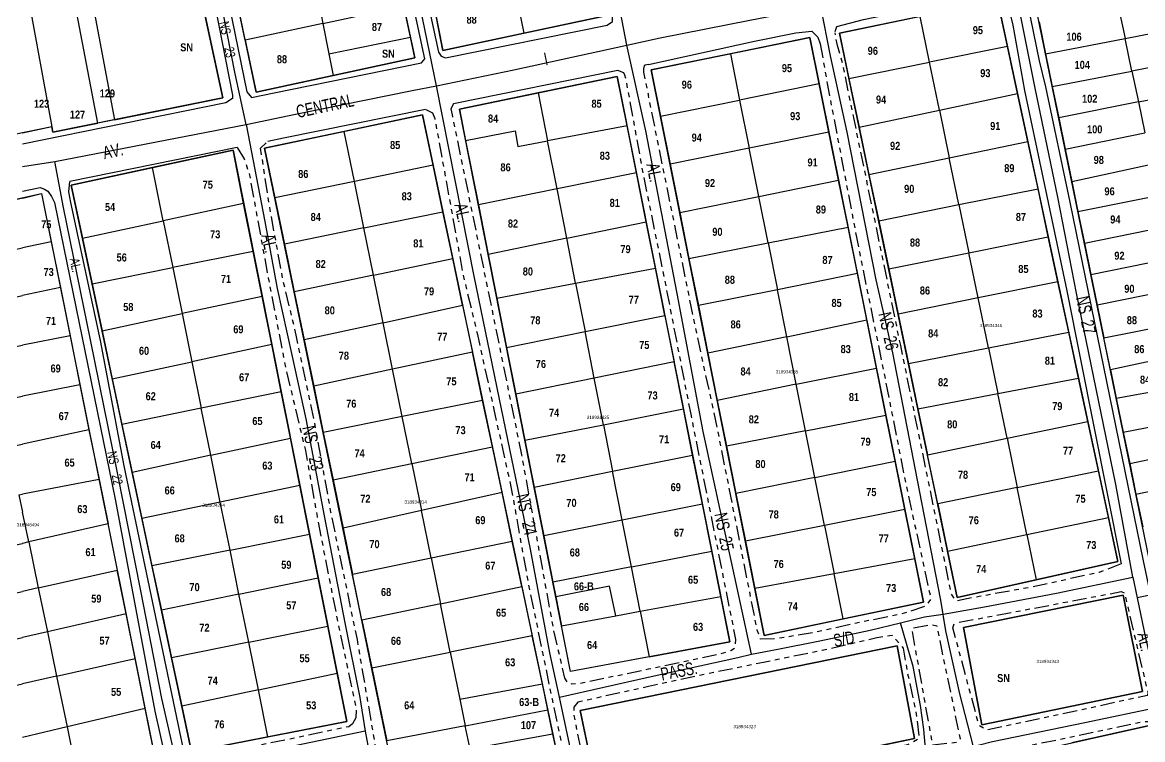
# Model space of a CAD drawing. Extents: x 205316 to 208372, y 4848714 to 4853250.
# Drawn here: x 206955.6 to 207305.5, y 4852743.4 to 4852967.4 of the extents above; entities that cross this region are included whole.
import ezdxf
from ezdxf.enums import TextEntityAlignment as Align

# ---------------------------------------------------------------- set-up
doc = ezdxf.new("R2010")
doc.units = 0
doc.header["$LTSCALE"] = 1.5
doc.header["$MEASUREMENT"] = 0
doc.linetypes.add('TRACO_25', pattern=[8, 3, -1, 1, -1, 1, -1])
for name, color, linetype in [('CD-MALHA-LOTES', 40, 'CONTINUOUS'), ('CD_TXT_QUADRA', 7, 'CONTINUOUS'), ('RU-QUADRAS', 6, 'CONTINUOUS'), ('SV-EIXO-RUA-N-PAV', 6, 'CONTINUOUS'), ('SV-EIXO-RUA-PAV', 20, 'CONTINUOUS'), ('SV-RUA-NAO-PAV-S-GUIA-C-GUIA', 7, 'CONTINUOUS'), ('SV-RUA-PAVIM-S-GUIA-C-GUIA', 7, 'CONTINUOUS'), ('SV-TXT-RUA-N-PAV-S-GUIA-C-GUIA', 7, 'CONTINUOUS'), ('SV-TXT-RUA-PAV-S-GUIA-C-GUIA', 7, 'CONTINUOUS'), ('Th_NmrPort', 7, 'CONTINUOUS')]:
    doc.layers.add(name, color=color, linetype=linetype)
doc.styles.add('ARIAL', font='arial.ttf')
doc.styles.add('ROMANS', font='arial.ttf', dxfattribs={"height": 0.2})
doc.styles.get("Standard").update_dxf_attribs({"font": 'swisscbo.ttf'})

msp = doc.modelspace()

# ---------------------------------------------------------------- linework, layer by layer
at = {"layer": 'CD-MALHA-LOTES', "linetype": 'Continuous'}
for p, q in [((207018.24, 4852943.86), (207007.24, 4852994.71)), ((206974.81, 4852987.63), (206984.34, 4852937.01)), ((206979.2, 4852935.97), (206969.56, 4852986.49)), ((206955.86, 4852983.49), (206964.83, 4852934.75)), ((207046.52, 4852982.07), (207049.48, 4852967.05)), ((207025.18, 4852961.86), (207022.05, 4852976.84)), ((207109.1, 4852979.3), (207112.21, 4852964.03)), ((207263.29, 4852959.9), (207260.19, 4852974.37)), ((207049.48, 4852967.05), (207074.72, 4852972.45)), ((207076.8, 4852962.75), (207074.72, 4852972.45)), ((207297.89, 4852972.47), (207300, 4852962.4)), ((207049.48, 4852967.05), (207025.18, 4852961.86)), ((207049.48, 4852967.05), (207051.34, 4852957.57)), ((207112.21, 4852964.03), (207138.27, 4852969.57)), ((207235.96, 4852969.29), (207210.83, 4852964.01)), ((207238.92, 4852954.97), (207235.96, 4852969.29)), ((207273.13, 4852967.55), (207275.18, 4852957.58)), ((207300, 4852962.4), (207324.52, 4852967.17)), ((207051.34, 4852957.57), (207076.8, 4852962.75)), ((207078.18, 4852956.32), (207076.8, 4852962.75)), ((207201.54, 4852962.69), (207176.74, 4852957.62)), ((207204.46, 4852948.21), (207201.54, 4852962.69)), ((207210.83, 4852964.01), (207213.77, 4852949.89)), ((207025.18, 4852961.86), (207028.57, 4852945.65)), ((207263.29, 4852959.9), (207238.92, 4852954.97)), ((207266.45, 4852945.15), (207263.29, 4852959.9)), ((207275.18, 4852957.58), (207300, 4852962.4)), ((207302.14, 4852952.18), (207300, 4852962.4)), ((207051.34, 4852957.57), (207052.67, 4852950.83)), ((207052.67, 4852950.83), (207078.18, 4852956.32)), ((207176.74, 4852957.62), (207152.01, 4852952.57)), ((207176.74, 4852957.62), (207179.62, 4852943.15)), ((207275.18, 4852957.58), (207277.28, 4852947.35)), ((207326.62, 4852956.93), (207302.14, 4852952.18)), ((207152.01, 4852952.57), (207154.9, 4852938.12)), ((207213.77, 4852949.89), (207238.92, 4852954.97)), ((207242.01, 4852939.97), (207238.92, 4852954.97)), ((207277.28, 4852947.35), (207302.14, 4852952.18)), ((207302.14, 4852952.18), (207304.15, 4852942.55)), ((207028.57, 4852945.65), (207052.67, 4852950.83)), ((207141.41, 4852950.46), (207116.69, 4852945.36)), ((207144.46, 4852935.12), (207141.41, 4852950.46)), ((207213.77, 4852949.89), (207216.95, 4852934.65)), ((207116.69, 4852945.36), (207092.11, 4852940.29)), ((207116.69, 4852945.36), (207119.63, 4852930.4)), ((207204.46, 4852948.21), (207179.62, 4852943.15)), ((207207.5, 4852933.13), (207204.46, 4852948.21)), ((207277.28, 4852947.35), (207279.29, 4852937.54)), ((207304.15, 4852942.55), (207328.56, 4852947.46)), ((206984.34, 4852937.01), (207018.24, 4852943.86)), ((207154.9, 4852938.12), (207179.62, 4852943.15)), ((207179.62, 4852943.15), (207182.62, 4852928.12)), ((207242.01, 4852939.97), (207266.45, 4852945.15)), ((207269.66, 4852930.17), (207266.45, 4852945.15)), ((207304.15, 4852942.55), (207279.29, 4852937.54)), ((207304.15, 4852942.55), (207306.15, 4852932.95)), ((207080.58, 4852938.48), (207056.13, 4852933.35)), ((207083.88, 4852922.81), (207080.58, 4852938.48)), ((207092.11, 4852940.29), (207094.04, 4852930.53)), ((207216.95, 4852934.65), (207242.01, 4852939.97)), ((207242.01, 4852939.97), (207245.08, 4852925.11)), ((206964.83, 4852934.75), (206955.59, 4852932.81)), ((206964.83, 4852934.75), (206965.13, 4852933.13)), ((206965.13, 4852933.13), (206979.2, 4852935.97)), ((206984.34, 4852937.01), (206979.2, 4852935.97)), ((207144.46, 4852935.12), (207119.63, 4852930.4)), ((207147.39, 4852920.39), (207144.46, 4852935.12)), ((207154.9, 4852938.12), (207157.89, 4852923.15)), ((207279.29, 4852937.54), (207281.3, 4852927.76)), ((207056.13, 4852933.35), (207031.26, 4852928.14)), ((207059.31, 4852917.71), (207056.13, 4852933.35)), ((207094.04, 4852930.53), (207109.51, 4852933.5)), ((207109.51, 4852933.5), (207110.36, 4852928.64)), ((207207.5, 4852933.13), (207182.62, 4852928.12)), ((207210.52, 4852918.11), (207207.5, 4852933.13)), ((207216.95, 4852934.65), (207220.02, 4852919.94)), ((207281.3, 4852927.76), (207306.15, 4852932.95)), ((207031.26, 4852928.14), (207034.47, 4852912.55)), ((207094.04, 4852930.53), (207098.02, 4852910.4)), ((207110.36, 4852928.64), (207119.63, 4852930.4)), ((207122.58, 4852915.37), (207119.63, 4852930.4)), ((207182.62, 4852928.12), (207157.89, 4852923.15)), ((207185.62, 4852913.06), (207182.62, 4852928.12)), ((207245.08, 4852925.11), (207269.66, 4852930.17)), ((207272.81, 4852915.44), (207269.66, 4852930.17)), ((207281.3, 4852927.76), (207283.37, 4852917.69)), ((207021.4, 4852927.46), (206996.22, 4852922.03)), ((207024.7, 4852910.86), (207021.4, 4852927.46)), ((207220.02, 4852919.94), (207245.08, 4852925.11)), ((207248.1, 4852910.47), (207245.08, 4852925.11)), ((206996.22, 4852922.03), (206970.83, 4852916.55)), ((206999.59, 4852905.42), (206996.22, 4852922.03)), ((207083.88, 4852922.81), (207059.31, 4852917.71)), ((207086.95, 4852908.25), (207083.88, 4852922.81)), ((207157.89, 4852923.15), (207160.91, 4852908.06)), ((207283.37, 4852917.69), (207308.21, 4852923.13)), ((207059.31, 4852917.71), (207034.47, 4852912.55)), ((207062.26, 4852903.2), (207059.31, 4852917.71)), ((207147.39, 4852920.39), (207122.58, 4852915.37)), ((207150.43, 4852905.11), (207147.39, 4852920.39)), ((207185.62, 4852913.06), (207210.52, 4852918.11)), ((207213.48, 4852903.45), (207210.52, 4852918.11)), ((207220.02, 4852919.94), (207223.05, 4852905.44)), ((207283.37, 4852917.69), (207285.29, 4852908.29)), ((206955.7, 4852912.54), (206961.56, 4852913.91)), ((206961.56, 4852913.91), (206964.59, 4852898.85)), ((206970.83, 4852916.55), (206974.35, 4852899.96)), ((207122.58, 4852915.37), (207098.02, 4852910.4)), ((207125.61, 4852899.99), (207122.58, 4852915.37)), ((207248.1, 4852910.47), (207272.81, 4852915.44)), ((207276.02, 4852900.46), (207272.81, 4852915.44)), ((206955.7, 4852912.54), (206936.58, 4852908.13)), ((207024.7, 4852910.86), (206999.59, 4852905.42)), ((207027.69, 4852895.83), (207024.7, 4852910.86)), ((207034.47, 4852912.55), (207037.44, 4852898.13)), ((207098.02, 4852910.4), (207101.07, 4852894.93)), ((207160.91, 4852908.06), (207185.62, 4852913.06)), ((207188.51, 4852898.53), (207185.62, 4852913.06)), ((207223.05, 4852905.44), (207248.1, 4852910.47)), ((207248.1, 4852910.47), (207251.2, 4852895.43)), ((207285.29, 4852908.29), (207310.25, 4852913.34)), ((207062.26, 4852903.2), (207086.95, 4852908.25)), ((207090.02, 4852893.66), (207086.95, 4852908.25)), ((207160.91, 4852908.06), (207163.79, 4852893.66)), ((207285.29, 4852908.29), (207287.32, 4852898.44)), ((206974.35, 4852899.96), (206999.59, 4852905.42)), ((206999.59, 4852905.42), (207002.55, 4852890.81)), ((207062.26, 4852903.2), (207037.44, 4852898.13)), ((207065.27, 4852888.45), (207062.26, 4852903.2)), ((207125.61, 4852899.99), (207150.43, 4852905.11)), ((207153.31, 4852890.65), (207150.43, 4852905.11)), ((207188.51, 4852898.53), (207213.48, 4852903.45)), ((207216.4, 4852888.94), (207213.48, 4852903.45)), ((207223.05, 4852905.44), (207226.19, 4852890.37)), ((207287.32, 4852898.44), (207312.31, 4852903.49)), ((206974.35, 4852899.96), (206977.36, 4852885.77)), ((207125.61, 4852899.99), (207101.07, 4852894.93)), ((207128.37, 4852885.92), (207125.61, 4852899.99)), ((207251.2, 4852895.43), (207276.02, 4852900.46)), ((207279.05, 4852886.35), (207276.02, 4852900.46)), ((206939.61, 4852893.6), (206955.6, 4852896.95)), ((206964.59, 4852898.85), (206955.6, 4852896.95)), ((206964.59, 4852898.85), (206967.45, 4852884.62)), ((207037.44, 4852898.13), (207040.51, 4852883.24)), ((207163.79, 4852893.66), (207188.51, 4852898.53)), ((207188.51, 4852898.53), (207191.42, 4852883.91)), ((207287.32, 4852898.44), (207289.32, 4852888.7)), ((207027.69, 4852895.83), (207002.55, 4852890.81)), ((207030.49, 4852881.79), (207027.69, 4852895.83)), ((207065.27, 4852888.45), (207090.02, 4852893.66)), ((207093.1, 4852879.02), (207090.02, 4852893.66)), ((207101.07, 4852894.93), (207103.78, 4852881.25)), ((207163.79, 4852893.66), (207166.73, 4852878.94)), ((207226.19, 4852890.37), (207251.2, 4852895.43)), ((207254.11, 4852881.32), (207251.2, 4852895.43)), ((207289.32, 4852888.7), (207314.35, 4852893.73)), ((206977.36, 4852885.77), (207002.55, 4852890.81)), ((207002.55, 4852890.81), (207005.47, 4852876.42)), ((207128.37, 4852885.92), (207153.31, 4852890.65)), ((207156.25, 4852875.87), (207153.31, 4852890.65)), ((207226.19, 4852890.37), (207229.13, 4852876.29)), ((206977.36, 4852885.77), (206980.49, 4852871.06)), ((207065.27, 4852888.45), (207040.51, 4852883.24)), ((207068.29, 4852873.59), (207065.27, 4852888.45)), ((207103.78, 4852881.25), (207128.37, 4852885.92)), ((207128.37, 4852885.92), (207131.34, 4852870.83)), ((207216.4, 4852888.94), (207191.42, 4852883.91)), ((207219.32, 4852874.45), (207216.4, 4852888.94)), ((207279.05, 4852886.35), (207254.11, 4852881.32)), ((207282.42, 4852870.59), (207279.05, 4852886.35)), ((207289.32, 4852888.7), (207291.3, 4852879.04)), ((206967.45, 4852884.62), (206955.6, 4852882.04)), ((206967.45, 4852884.62), (206970.49, 4852869.51)), ((207040.51, 4852883.24), (207043.62, 4852868.19)), ((207191.42, 4852883.91), (207166.73, 4852878.94)), ((207194.35, 4852869.21), (207191.42, 4852883.91)), ((207316.34, 4852884.19), (207291.3, 4852879.04)), ((206942.51, 4852879.2), (206955.6, 4852882.04)), ((207030.49, 4852881.79), (207005.47, 4852876.42)), ((207033.48, 4852866.76), (207030.49, 4852881.79)), ((207068.29, 4852873.59), (207093.1, 4852879.02)), ((207093.1, 4852879.02), (207096.17, 4852864.43)), ((207103.78, 4852881.25), (207106.82, 4852865.87)), ((207166.73, 4852878.94), (207169.71, 4852864.03)), ((207254.11, 4852881.32), (207229.13, 4852876.29)), ((207257.33, 4852865.71), (207254.11, 4852881.32)), ((207291.3, 4852879.04), (207293.39, 4852868.85)), ((206980.49, 4852871.06), (207005.47, 4852876.42)), ((207005.47, 4852876.42), (207008.52, 4852861.4)), ((207131.34, 4852870.83), (207156.25, 4852875.87)), ((207156.25, 4852875.87), (207159.13, 4852861.39)), ((207229.13, 4852876.29), (207232.35, 4852860.84)), ((207068.29, 4852873.59), (207043.62, 4852868.19)), ((207071.24, 4852859.09), (207068.29, 4852873.59)), ((207194.35, 4852869.21), (207219.32, 4852874.45)), ((207222.35, 4852859.43), (207219.32, 4852874.45)), ((207293.39, 4852868.85), (207318.49, 4852873.9)), ((206970.49, 4852869.51), (206955.6, 4852866.58)), ((206970.49, 4852869.51), (206973.56, 4852854.22)), ((206980.49, 4852871.06), (206983.67, 4852856.07)), ((207106.82, 4852865.87), (207131.34, 4852870.83)), ((207134.2, 4852856.28), (207131.34, 4852870.83)), ((207194.35, 4852869.21), (207169.71, 4852864.03)), ((207197.32, 4852854.34), (207194.35, 4852869.21)), ((207257.33, 4852865.71), (207282.42, 4852870.59)), ((207285.5, 4852856.23), (207282.42, 4852870.59)), ((207295.44, 4852858.85), (207293.39, 4852868.85)), ((206945.49, 4852864.51), (206955.6, 4852866.58)), ((207033.48, 4852866.76), (207008.52, 4852861.4)), ((207036.41, 4852852.04), (207033.48, 4852866.76)), ((207043.62, 4852868.19), (207046.58, 4852853.81)), ((207106.82, 4852865.87), (207109.71, 4852851.25)), ((207232.35, 4852860.84), (207257.33, 4852865.71)), ((207257.33, 4852865.71), (207260.28, 4852851.45)), ((206983.67, 4852856.07), (207008.52, 4852861.4)), ((207008.52, 4852861.4), (207011.46, 4852846.92)), ((207096.17, 4852864.43), (207071.24, 4852859.09)), ((207099.35, 4852849.33), (207096.17, 4852864.43)), ((207159.13, 4852861.39), (207134.2, 4852856.28)), ((207162.06, 4852846.67), (207159.13, 4852861.39)), ((207169.71, 4852864.03), (207172.65, 4852849.31)), ((207320.5, 4852864.3), (207295.44, 4852858.85)), ((207071.24, 4852859.09), (207046.58, 4852853.81)), ((207074.26, 4852844.25), (207071.24, 4852859.09)), ((207197.32, 4852854.34), (207222.35, 4852859.43)), ((207225.31, 4852844.73), (207222.35, 4852859.43)), ((207232.35, 4852860.84), (207235.3, 4852846.72)), ((207295.44, 4852858.85), (207297.26, 4852850)), ((206973.56, 4852854.22), (206955.6, 4852850.64)), ((206973.56, 4852854.22), (206976.4, 4852840.08)), ((206983.67, 4852856.07), (206986.69, 4852841.83)), ((207134.2, 4852856.28), (207109.71, 4852851.25)), ((207137.07, 4852841.71), (207134.2, 4852856.28)), ((207197.32, 4852854.34), (207172.65, 4852849.31)), ((207200.2, 4852839.84), (207197.32, 4852854.34)), ((207260.28, 4852851.45), (207285.5, 4852856.23)), ((207288.39, 4852842.75), (207285.5, 4852856.23)), ((207297.26, 4852850), (207322.51, 4852854.67)), ((207036.41, 4852852.04), (207011.46, 4852846.92)), ((207039.29, 4852837.57), (207036.41, 4852852.04)), ((207046.58, 4852853.81), (207049.58, 4852839.26)), ((207109.71, 4852851.25), (207112.56, 4852836.85)), ((207235.3, 4852846.72), (207260.28, 4852851.45)), ((207263.15, 4852837.51), (207260.28, 4852851.45)), ((206948.57, 4852849.3), (206955.6, 4852850.64)), ((207099.35, 4852849.33), (207074.26, 4852844.25)), ((207102.41, 4852834.8), (207099.35, 4852849.33)), ((207172.65, 4852849.31), (207175.51, 4852835.03)), ((207297.26, 4852850), (207299.43, 4852839.43)), ((207011.46, 4852846.92), (206986.69, 4852841.83)), ((207014.45, 4852832.18), (207011.46, 4852846.92)), ((207074.26, 4852844.25), (207049.58, 4852839.26)), ((207077.25, 4852829.59), (207074.26, 4852844.25)), ((207137.07, 4852841.71), (207162.06, 4852846.67)), ((207164.93, 4852832.21), (207162.06, 4852846.67)), ((207200.2, 4852839.84), (207225.31, 4852844.73)), ((207228.21, 4852830.33), (207225.31, 4852844.73)), ((207235.3, 4852846.72), (207238.29, 4852832.36)), ((207299.43, 4852839.43), (207324.68, 4852844.32)), ((206986.69, 4852841.83), (206989.88, 4852826.85)), ((207112.56, 4852836.85), (207137.07, 4852841.71)), ((207137.07, 4852841.71), (207139.92, 4852827.17)), ((207263.15, 4852837.51), (207288.39, 4852842.75)), ((207291.69, 4852827.32), (207288.39, 4852842.75)), ((206976.4, 4852840.08), (206955.6, 4852835.68)), ((206976.4, 4852840.08), (206979.55, 4852824.63)), ((207014.45, 4852832.18), (207039.29, 4852837.57)), ((207042.24, 4852822.75), (207039.29, 4852837.57)), ((207049.58, 4852839.26), (207052.62, 4852824.5)), ((207112.56, 4852836.85), (207115.44, 4852822.25)), ((207200.2, 4852839.84), (207175.51, 4852835.03)), ((207203.11, 4852825.25), (207200.2, 4852839.84)), ((207238.29, 4852832.36), (207263.15, 4852837.51)), ((207263.15, 4852837.51), (207266.33, 4852822.12)), ((207299.43, 4852839.43), (207301.44, 4852829.64)), ((206951.5, 4852834.84), (206955.6, 4852835.68)), ((207077.25, 4852829.59), (207102.41, 4852834.8)), ((207105.4, 4852820.6), (207102.41, 4852834.8)), ((207175.51, 4852835.03), (207178.46, 4852820.26)), ((207301.44, 4852829.64), (207326.63, 4852834.98)), ((207014.45, 4852832.18), (206989.88, 4852826.85)), ((207017.42, 4852817.54), (207014.45, 4852832.18)), ((207139.92, 4852827.17), (207164.93, 4852832.21)), ((207167.98, 4852816.89), (207164.93, 4852832.21)), ((207203.11, 4852825.25), (207228.21, 4852830.33)), ((207231.26, 4852815.21), (207228.21, 4852830.33)), ((207241.49, 4852817.04), (207238.29, 4852832.36)), ((206989.88, 4852826.85), (206992.94, 4852812.4)), ((207052.62, 4852824.5), (207077.25, 4852829.59)), ((207077.25, 4852829.59), (207080.24, 4852814.9)), ((207115.44, 4852822.25), (207139.92, 4852827.17)), ((207142.92, 4852811.92), (207139.92, 4852827.17)), ((207266.33, 4852822.12), (207291.69, 4852827.32)), ((207294.8, 4852812.79), (207291.69, 4852827.32)), ((207301.44, 4852829.64), (207303.41, 4852820.05)), ((206979.55, 4852824.63), (206955.6, 4852820.05)), ((206979.55, 4852824.63), (206982.34, 4852810.75)), ((207042.24, 4852822.75), (207017.42, 4852817.54)), ((207045.26, 4852807.56), (207042.24, 4852822.75)), ((207052.62, 4852824.5), (207055.74, 4852809.36)), ((207203.11, 4852825.25), (207178.46, 4852820.26)), ((207206.1, 4852810.25), (207203.11, 4852825.25)), ((207303.41, 4852820.05), (207328.65, 4852825.31)), ((206954.53, 4852819.84), (206955.6, 4852820.05)), ((206954.53, 4852819.84), (206955.63, 4852814.44)), ((207105.4, 4852820.6), (207080.24, 4852814.9)), ((207108.62, 4852805.3), (207105.4, 4852820.6)), ((207115.44, 4852822.25), (207118.44, 4852807.05)), ((207178.46, 4852820.26), (207181.43, 4852805.39)), ((207266.33, 4852822.12), (207241.49, 4852817.04)), ((207269.35, 4852807.46), (207266.33, 4852822.12)), ((207303.41, 4852820.05), (207305.51, 4852809.81)), ((207017.42, 4852817.54), (206992.94, 4852812.4)), ((207020.45, 4852802.57), (207017.42, 4852817.54)), ((207167.98, 4852816.89), (207142.92, 4852811.92)), ((207170.9, 4852802.18), (207167.98, 4852816.89)), ((207241.49, 4852817.04), (207244.57, 4852802.27)), ((206957.57, 4852805.09), (206955.63, 4852814.44)), ((206992.94, 4852812.4), (206996.07, 4852797.67)), ((207080.24, 4852814.9), (207055.74, 4852809.36)), ((207083.25, 4852800.09), (207080.24, 4852814.9)), ((207231.26, 4852815.21), (207206.1, 4852810.25)), ((207234.36, 4852799.83), (207231.26, 4852815.21)), ((207269.35, 4852807.46), (207294.8, 4852812.79)), ((207297.76, 4852799), (207294.8, 4852812.79)), ((206982.34, 4852810.75), (206957.57, 4852805.09)), ((207055.74, 4852809.36), (207058.69, 4852795.04)), ((207142.92, 4852811.92), (207118.44, 4852807.05)), ((207145.79, 4852797.32), (207142.92, 4852811.92)), ((207206.1, 4852810.25), (207181.43, 4852805.39)), ((207206.1, 4852810.25), (207209.11, 4852795.16)), ((207020.45, 4852802.57), (207045.26, 4852807.56)), ((207047.99, 4852793.85), (207045.26, 4852807.56)), ((207083.25, 4852800.09), (207108.62, 4852805.3)), ((207111.59, 4852791.17), (207108.62, 4852805.3)), ((207118.44, 4852807.05), (207121.3, 4852792.59)), ((207181.43, 4852805.39), (207184.39, 4852790.6)), ((207244.57, 4852802.27), (207269.35, 4852807.46)), ((207269.35, 4852807.46), (207272.27, 4852793.3)), ((206934.1, 4852800.21), (206955.6, 4852804.63)), ((206957.57, 4852805.09), (206955.6, 4852804.63)), ((206957.57, 4852805.09), (206960.56, 4852790.72)), ((207020.45, 4852802.57), (206996.07, 4852797.67)), ((207023.25, 4852788.77), (207020.45, 4852802.57)), ((207145.79, 4852797.32), (207170.9, 4852802.18)), ((207173.71, 4852788.1), (207170.9, 4852802.18)), ((207244.57, 4852802.27), (207247.59, 4852787.79)), ((207058.69, 4852795.04), (207083.25, 4852800.09)), ((207083.25, 4852800.09), (207086.16, 4852785.8)), ((207234.36, 4852799.83), (207209.11, 4852795.16)), ((207237.08, 4852786.33), (207234.36, 4852799.83)), ((207272.27, 4852793.3), (207297.76, 4852799)), ((206960.56, 4852790.72), (206985.2, 4852796.34)), ((206987.98, 4852782.66), (206985.2, 4852796.34)), ((206996.07, 4852797.67), (206999.02, 4852783.79)), ((207061.66, 4852780.63), (207058.69, 4852795.04)), ((207145.79, 4852797.32), (207121.3, 4852792.59)), ((207148.52, 4852783.45), (207145.79, 4852797.32)), ((207209.11, 4852795.16), (207184.39, 4852790.6)), ((207211.92, 4852781.04), (207209.11, 4852795.16)), ((207023.25, 4852788.77), (207047.99, 4852793.85)), ((207050.98, 4852778.81), (207047.99, 4852793.85)), ((207121.3, 4852792.59), (207122.23, 4852787.91)), ((207139.02, 4852791.26), (207122.23, 4852787.91)), ((207140.93, 4852782.04), (207139.02, 4852791.26)), ((207247.59, 4852787.79), (207272.27, 4852793.3)), ((206937.07, 4852785.7), (206955.6, 4852789.59)), ((206960.56, 4852790.72), (206955.6, 4852789.59)), ((206960.56, 4852790.72), (206963.41, 4852777.02)), ((207023.25, 4852788.77), (206999.02, 4852783.79)), ((207026.29, 4852773.8), (207023.25, 4852788.77)), ((207086.16, 4852785.8), (207111.59, 4852791.17)), ((207111.59, 4852791.17), (207114.85, 4852775.73)), ((207122.23, 4852787.91), (207124, 4852778.92)), ((207148.52, 4852783.45), (207173.71, 4852788.1)), ((207176.54, 4852773.85), (207173.71, 4852788.1)), ((207184.39, 4852790.6), (207187.33, 4852775.88)), ((207299.41, 4852788.5), (207249.58, 4852778.36)), ((207305.44, 4852758.36), (207299.41, 4852788.5)), ((207086.16, 4852785.8), (207061.66, 4852780.63)), ((207089.25, 4852770.63), (207086.16, 4852785.8)), ((207211.92, 4852781.04), (207237.08, 4852786.33)), ((206987.98, 4852782.66), (206963.41, 4852777.02)), ((206990.78, 4852768.68), (206987.98, 4852782.66)), ((206999.02, 4852783.79), (207002.18, 4852768.9)), ((207124, 4852778.92), (207140.93, 4852782.04)), ((207140.93, 4852782.04), (207148.52, 4852783.45)), ((207148.52, 4852783.45), (207151.32, 4852769.19)), ((207187.33, 4852775.88), (207211.92, 4852781.04)), ((207026.29, 4852773.8), (207050.98, 4852778.81)), ((207053.91, 4852764.1), (207050.98, 4852778.81)), ((207061.66, 4852780.63), (207064.73, 4852765.74)), ((207126.82, 4852764.67), (207124, 4852778.92)), ((207249.58, 4852778.36), (207255.29, 4852748)), ((206939.92, 4852771.8), (206955.6, 4852775.22)), ((206963.41, 4852777.02), (206955.6, 4852775.22)), ((206963.41, 4852777.02), (206966.28, 4852763.19)), ((207026.29, 4852773.8), (207002.18, 4852768.9)), ((207029.31, 4852758.91), (207026.29, 4852773.8)), ((207114.85, 4852775.73), (207089.25, 4852770.63)), ((207118, 4852760.76), (207114.85, 4852775.73)), ((207151.32, 4852769.19), (207176.54, 4852773.85)), ((207064.73, 4852765.74), (207089.25, 4852770.63)), ((207089.25, 4852770.63), (207092.24, 4852755.95)), ((207228.78, 4852772.68), (207129.76, 4852752.48)), ((207234.24, 4852743.66), (207228.78, 4852772.68)), ((206966.28, 4852763.19), (206990.78, 4852768.68)), ((206993.91, 4852753.09), (206990.78, 4852768.68)), ((207002.18, 4852768.9), (207005.37, 4852753.85)), ((207151.32, 4852769.19), (207126.82, 4852764.67)), ((207029.31, 4852758.91), (207053.91, 4852764.1)), ((207056.91, 4852749.02), (207053.91, 4852764.1)), ((207064.73, 4852765.74), (207069.43, 4852742.95)), ((206942.78, 4852757.83), (206955.6, 4852760.8)), ((206966.28, 4852763.19), (206955.6, 4852760.8)), ((206966.28, 4852763.19), (206969.58, 4852747.32)), ((207092.24, 4852755.95), (207118, 4852760.76)), ((207119.69, 4852752.71), (207118, 4852760.76)), ((207029.31, 4852758.91), (207005.37, 4852753.85)), ((207032.3, 4852744.19), (207029.31, 4852758.91)), ((207255.29, 4852748), (207305.44, 4852758.36)), ((206993.91, 4852753.09), (206969.58, 4852747.32)), ((206998.91, 4852728.2), (206993.91, 4852753.09)), ((207005.37, 4852753.85), (207008.42, 4852739.51)), ((207092.24, 4852755.95), (207093.92, 4852747.7)), ((207093.92, 4852747.7), (207119.69, 4852752.71)), ((207121.3, 4852745.09), (207119.69, 4852752.71)), ((207129.76, 4852752.48), (207136, 4852723.32)), ((206969.58, 4852747.32), (206955.59, 4852744.02)), ((206969.58, 4852747.32), (206972.85, 4852731.26)), ((207032.3, 4852744.19), (207056.91, 4852749.02)), ((207093.92, 4852747.7), (207069.43, 4852742.95)), ((207095.4, 4852740.4), (207093.92, 4852747.7)), ((207307.66, 4852747.72), (207283.34, 4852742.3)), ((207008.42, 4852739.51), (207032.3, 4852744.19)), ((207121.3, 4852745.09), (207095.4, 4852740.4)), ((207122.4, 4852739.86), (207121.3, 4852745.09)), ((207136, 4852723.32), (207234.24, 4852743.66))]:
    msp.add_line(p, q, dxfattribs=at)
at = {"layer": 'CD-MALHA-LOTES', "linetype": 'Continuous', "flags": 128}
msp.add_lwpolyline([(207083.92, 4852973.88), (207086.87, 4852958.64), (207112.21, 4852964.03)], dxfattribs=at)
at = {"layer": 'RU-QUADRAS', "linetype": 'Continuous'}
for points in [[(207069.73, 4853047.31), (207120.2, 4853058.04), (207138.27, 4852969.57), (207086.87, 4852958.64)], [(207009.72, 4853035.8), (207058.85, 4853046.32), (207078.18, 4852956.32), (207028.57, 4852945.65)], [(207270.78, 4852978.99), (207320.11, 4852988.67), (207358.52, 4852801.47), (207309.34, 4852791.17)], [(207210.83, 4852964.01), (207260.19, 4852974.37), (207297.76, 4852799), (207247.59, 4852787.79)], [(207152.01, 4852952.57), (207201.54, 4852962.69), (207237.08, 4852786.33), (207187.33, 4852775.88)], [(207092.11, 4852940.29), (207141.41, 4852950.46), (207176.54, 4852773.85), (207126.82, 4852764.67)], [(207031.26, 4852928.14), (207080.58, 4852938.48), (207126.1, 4852722.26), (207075.92, 4852711.46)], [(206970.83, 4852916.55), (207021.4, 4852927.46), (207056.91, 4852749.02), (207008.42, 4852739.51)], [(206913.01, 4852903.22), (206961.56, 4852913.91), (207005.52, 4852695.25), (206957.32, 4852686.01), (206955.87, 4852693.91)], [(207249.58, 4852778.36), (207299.41, 4852788.5), (207305.44, 4852758.36), (207255.29, 4852748)], [(207129.76, 4852752.48), (207228.78, 4852772.68), (207234.24, 4852743.66), (207136, 4852723.32)]]:
    msp.add_lwpolyline(points, close=True, dxfattribs=at)
msp.add_lwpolyline([(207002.43, 4853016.97), (207018.24, 4852943.86), (206965.13, 4852933.13), (206964.83, 4852934.75), (206884.49, 4852918.37), (206827.13, 4852905.07), (206816.77, 4852948.15), (206812.8, 4852968.45)], dxfattribs=at)
msp.add_lwpolyline([(207258.73, 4852736.82), (207307.66, 4852747.72), (207343.34, 4852570.41, -0.006704), (207294.27, 4852559.26)], format="xyb", close=True, dxfattribs=at)
at = {"layer": 'SV-EIXO-RUA-N-PAV', "flags": 128}
for points in [[(207287.83, 4852567.5), (207278.95, 4852611.97), (207266.79, 4852669.42), (207256.95, 4852716.92), (207252.55, 4852741.51), (207248.41, 4852757.68), (207244.01, 4852777.35), (207242.46, 4852786.93), (207236.51, 4852817.47), (207227.45, 4852864.19), (207222.27, 4852886.96), (207213.21, 4852933.16), (207208.04, 4852956.97), (207204.93, 4852972.37)], [(207183.3, 4852770.02), (207168.26, 4852839.62), (207160.15, 4852882.72), (207150.33, 4852933.5), (207144.41, 4852960.33)], [(207162.52, 4852567.51), (207158.08, 4852586.86), (207154.98, 4852604.2), (207150.32, 4852624.39), (207142.29, 4852662.31), (207131.94, 4852716.79), (207130.95, 4852720.87), (207123.4, 4852756.65), (207120.3, 4852770.49), (207114.34, 4852802.85), (207105.28, 4852846.72), (207096.74, 4852888.13), (207084.9, 4852947.63)], [(207025.48, 4852935.51), (207031.29, 4852905.19), (207035.16, 4852884.3), (207039.88, 4852863.07), (207044.09, 4852843.6), (207049.82, 4852813.27), (207056.39, 4852779.32), (207060.94, 4852756.49), (207062.62, 4852745.95), (207069.75, 4852707.87), (207072.21, 4852704.83)], [(207364.29, 4852800.38), (207303.81, 4852787.63)], [(207123.4, 4852756.65), (207151.04, 4852762.85), (207179.09, 4852769.03), (207183.3, 4852770.02), (207191.54, 4852771.64), (207204.66, 4852774.17), (207220.42, 4852777.54), (207229.84, 4852779.87), (207237.32, 4852781.68), (207243.2, 4852782.57), (207256.11, 4852784.87), (207278.56, 4852789.11), (207302.45, 4852794.07)], [(207302.45, 4852794.07), (207303.81, 4852787.63), (207306.49, 4852774.58), (207309.64, 4852761.53), (207311.31, 4852753.66), (207312.59, 4852747.42), (207318.27, 4852721.01), (207324.17, 4852693.65), (207330.9, 4852659.34), (207340.58, 4852612.3), (207350.55, 4852567.5)], [(207131.94, 4852716.79), (207165.43, 4852723.53), (207191.6, 4852729.47), (207207.6, 4852732.94), (207218.67, 4852735.35), (207228.32, 4852738.33), (207237.67, 4852740.6), (207250.02, 4852740.6), (207258.55, 4852742.73), (207287.41, 4852748.73), (207311.31, 4852753.66), (207319.65, 4852754.75), (207332.57, 4852757.49), (207345.43, 4852760.33), (207356.39, 4852762.48), (207364.9, 4852764.24), (207371.35, 4852765.59), (207379.42, 4852767.32), (207411.55, 4852773.9), (207431.08, 4852778.58)], [(207237.67, 4852740.6), (207237.15, 4852746.55), (207236.12, 4852754.06), (207233.79, 4852766.22), (207229.84, 4852779.87)], [(207062.62, 4852745.95), (207004.26, 4852733.84)]]:
    msp.add_lwpolyline(points, dxfattribs=at)
at = {"layer": 'SV-EIXO-RUA-PAV', "flags": 128}
for points in [[(207302.45, 4852794.07), (207297.07, 4852823.09), (207284.8, 4852882.77), (207278.98, 4852912.81), (207271.91, 4852946.81), (207266.3, 4852975.08), (207264.21, 4852984.86), (207262.27, 4852994.12), (207254.93, 4853028.52), (207246.98, 4853067.36), (207242.24, 4853089.87)], [(207144.41, 4852960.33), (207142.41, 4852970.6), (207131.9, 4853025.29), (207123.45, 4853065.36)], [(207084.9, 4852947.63), (207077.07, 4852986.09), (207069.53, 4853021.79), (207063.04, 4853052.2)], [(207025.48, 4852935.51), (207022.1, 4852951.33), (207011.86, 4853003.33), (207008.57, 4853020.25), (207005.54, 4853035.43), (207005.76, 4853038.06)], [(206955.6, 4852922.41), (206965.73, 4852923.96), (207025.48, 4852935.51), (207040.89, 4852938.7), (207077.37, 4852946.12), (207084.9, 4852947.63), (207109.11, 4852952.63), (207144.41, 4852960.33), (207154.81, 4852962.59), (207182.81, 4852968.08), (207204.93, 4852972.37), (207216.46, 4852975.1), (207241, 4852980.1), (207264.21, 4852984.86), (207278.3, 4852987.88), (207307.47, 4852993.84)], [(207004.26, 4852733.84), (206999.11, 4852756.18), (206992.62, 4852789.79), (206985.31, 4852826.67), (206976.83, 4852868.26), (206968.45, 4852909.56), (206965.73, 4852923.96)]]:
    msp.add_lwpolyline(points, dxfattribs=at)
at = {"layer": 'SV-RUA-NAO-PAV-S-GUIA-C-GUIA', "linetype": 'TRACO_25', "flags": 128}
for points in [[(207298.78, 4852798.24), (207291.88, 4852795.59), (207271.13, 4852791.04), (207254.43, 4852788.05), (207247.18, 4852786.65), (207245.77, 4852788.85), (207229.92, 4852866.46), (207211.81, 4852954.42), (207210.15, 4852960.22), (207209.43, 4852964.13)], [(207204.8, 4852960.72), (207206.96, 4852948.32), (207217.01, 4852895.68), (207225.22, 4852855.2), (207230.87, 4852826.48), (207236.62, 4852799.71), (207239.37, 4852787.3), (207237.77, 4852785.05), (207230.12, 4852782.55), (207217.87, 4852780.11), (207203.02, 4852776.86), (207190.87, 4852774.82), (207186.17, 4852774.77), (207185.12, 4852777.57), (207172.91, 4852839.46), (207165.01, 4852876.13), (207151.12, 4852944.66)], [(207090.26, 4852941.96), (207089.39, 4852940.4), (207089.83, 4852938.48), (207111.49, 4852832.31), (207121.46, 4852777.6), (207124.95, 4852762.56), (207125.78, 4852761.05), (207127.2, 4852760.82), (207129.45, 4852760.86), (207151.12, 4852765.45), (207173.3, 4852770.14), (207176.85, 4852771.15), (207178.27, 4852772.03), (207178.46, 4852774.6), (207164.43, 4852845.05), (207157.22, 4852882.17), (207151.12, 4852912.28), (207149.66, 4852919.51), (207144.2, 4852949.31), (207143.77, 4852950.91), (207143.42, 4852951.65), (207141.57, 4852952.34)], [(207150.06, 4852954.06), (207149.76, 4852953.86), (207149.62, 4852952.87), (207149.58, 4852951.85), (207151.12, 4852944.66)], [(207081.63, 4852940.22), (207083.66, 4852939.2), (207084.41, 4852937.34), (207093.26, 4852888.46), (207097.7, 4852869.9), (207102.86, 4852846.45), (207108.3, 4852821.77), (207113.42, 4852793.03), (207121.04, 4852755.99), (207127.06, 4852727.42), (207127.82, 4852723.1), (207126.71, 4852721.57)], [(207022.67, 4852928.29), (207024.83, 4852924.79), (207026.44, 4852920.21), (207032.37, 4852887.6), (207037.76, 4852859.74), (207044, 4852833.64), (207047.63, 4852813.07), (207052, 4852790.63), (207055.22, 4852774.5), (207059.86, 4852752.79), (207059.77, 4852750.18)], [(207126.71, 4852721.57), (207075.97, 4852710.93), (207071.52, 4852710.31), (207070.61, 4852714.47), (207064.4, 4852750.01), (207060.21, 4852774.67), (207051.96, 4852814.45), (207046.85, 4852842.61), (207041.13, 4852869.68), (207036.95, 4852887.13), (207032.97, 4852908.88), (207029.99, 4852928.14), (207032.26, 4852930.23)], [(207248.18, 4852780), (207298.78, 4852789.58), (207299.83, 4852789.13), (207307.08, 4852758.16), (207306.98, 4852757.11), (207256.93, 4852746.32), (207254.38, 4852747.77), (207246.23, 4852778.24), (207246.73, 4852779.65)], [(207233.97, 4852778.3), (207239.52, 4852779.3), (207241.17, 4852778.85), (207248.48, 4852743.57), (207247.53, 4852742.47), (207239.93, 4852741.67), (207233.47, 4852777.8)], [(207059.77, 4852750.18), (207058.73, 4852748.32), (207057.54, 4852747.39), (207008.52, 4852737.15)], [(207291.57, 4852567.5), (207288.05, 4852583.96), (207271.94, 4852664.61), (207257.78, 4852726.71), (207255.98, 4852736.57), (207258.33, 4852738.77), (207267.63, 4852741.01), (207292.03, 4852746.06), (207305.89, 4852749), (207308.14, 4852749.05), (207309.22, 4852748.18), (207319.14, 4852700.62), (207336.8, 4852613.31), (207345.76, 4852571.73), (207346.16, 4852570.13), (207344.41, 4852568.83), (207340.36, 4852568.03), (207337.83, 4852567.5)]]:
    msp.add_lwpolyline(points, dxfattribs=at)
msp.add_lwpolyline([(207166.73, 4852727.29), (207176.62, 4852729.79), (207189.72, 4852732.79), (207208.22, 4852736.43), (207221.93, 4852739.83), (207232.18, 4852741.83), (207235.83, 4852743.88), (207234.78, 4852752.13), (207232.18, 4852763.84), (207230.82, 4852771.95), (207227.27, 4852775.85), (207222.42, 4852775.15), (207215.77, 4852773.6), (207205.37, 4852771.16), (207187.02, 4852767.46), (207168.99, 4852763.82), (207151.12, 4852759.91), (207129.11, 4852755.08), (207127.81, 4852753.48), (207127.77, 4852751.27), (207133.49, 4852722.38), (207134.98, 4852721.3), (207136.78, 4852721.12), (207151.12, 4852724.08)], close=True, dxfattribs=at)
at = {"layer": 'SV-RUA-PAVIM-S-GUIA-C-GUIA', "flags": 128}
for points in [[(207066.84, 4853046.92), (207067.29, 4853042.46), (207085.59, 4852958.08), (207086.35, 4852956.87), (207087.73, 4852956.29), (207138.26, 4852966.52), (207139.86, 4852967.66), (207139.94, 4852969.29), (207126.79, 4853037.82), (207123.04, 4853055.12), (207121.1, 4853062.42)], [(207007.24, 4853035.93), (207025.69, 4852945.74), (207027.2, 4852943.96), (207034.25, 4852945.4), (207080.28, 4852954.74), (207081.3, 4852956.07), (207062.34, 4853044.54), (207060.62, 4853048.35)], [(207007.15, 4853016.42), (207021.24, 4852944.63), (207021.18, 4852943.58), (207019.13, 4852942.32), (206955.6, 4852929.4)], [(207322.97, 4852985.54), (207322.17, 4852988.89), (207320.97, 4852989.15), (207306.41, 4852986.4), (207280.56, 4852980.81), (207272.21, 4852978.96), (207269.65, 4852978.47), (207269.28, 4852978.27), (207269.16, 4852977.4), (207269.16, 4852976.71), (207269.56, 4852973.21), (207273.16, 4852955.39), (207275.11, 4852947.24), (207282.72, 4852911.26), (207305.63, 4852799.23), (207307.53, 4852790.37)], [(207209.43, 4852964.51), (207210, 4852966.13), (207218.31, 4852968.32), (207238.01, 4852972.37), (207252.91, 4852975.36), (207261.41, 4852976.66), (207262.91, 4852975.51), (207263.16, 4852973.96), (207264.91, 4852966.5), (207268.56, 4852946.09), (207281.77, 4852883.55), (207298.68, 4852798.74), (207298.78, 4852798.24)], [(207151.12, 4852954.29), (207184.27, 4852961.57), (207197.15, 4852964.13), (207202.2, 4852964.63), (207204.05, 4852962.78), (207204.8, 4852960.72)], [(207141.57, 4852952.34), (207090.26, 4852941.96)], [(207151.12, 4852954.29), (207150.06, 4852954.06)], [(207081.47, 4852940.18), (207037.14, 4852931.21), (207032.28, 4852930.23)], [(207022.71, 4852928.3), (206970.44, 4852917.72)], [(207008.52, 4852737.15), (207007.4, 4852737.77), (207006.15, 4852739.42), (207005.22, 4852743.79), (206987.41, 4852828.93), (206980, 4852868.05), (206970.72, 4852911.1), (206970.05, 4852914.44), (206970.46, 4852917.72)], [(206955.6, 4852914.72), (206961.19, 4852915.85), (206962.45, 4852915.27), (206963.59, 4852914.68), (206964.69, 4852913.03), (206965.64, 4852911.11), (206984.65, 4852817.96), (206996.98, 4852752.29), (207000.46, 4852736.45)]]:
    msp.add_lwpolyline(points, dxfattribs=at)

# ---------------------------------------------------------------- texts
at = {"layer": 'CD_TXT_QUADRA', "color": 7, "linetype": 'Continuous', "style": 'ROMANS'}
for s, p in [('318934345', (207258.11, 4852872.72)), ('318934335', (207194.41, 4852858.26)), ('318934325', (207135.39, 4852844.02)), ('318934304', (207015.32, 4852816.57)), ('318934314', (207078.41, 4852817.59)), ('318846494', (206957.37, 4852810.47)), ('318934343', (207275.82, 4852767.77)), ('318934323', (207181.18, 4852747.43))]:
    msp.add_text(s, height=1, dxfattribs=at).set_placement(p, align=Align.MIDDLE)
at = {"layer": 'SV-TXT-RUA-N-PAV-S-GUIA-C-GUIA', "style": 'ARIAL', "width": 0.7}
for s, rotation, p in [('AL.                                                                                                 NS  25', 281, (207150.48, 4852923.04)), ('AL.                                                                                NS   24', 282, (207090.5, 4852910.42)), ('AL.                                                   NS    23', 282, (207030.21, 4852900.86)), ('PASS.                                        S/D', 11, (207155.37, 4852761.75)), ('AL.                                                                                                                                          NS      27', 282, (207303.8, 4852776.38))]:
    msp.add_text(s, height=4, rotation=rotation, dxfattribs=at).set_placement(p)
at = {"layer": 'SV-TXT-RUA-PAV-S-GUIA-C-GUIA', "style": 'ARIAL', "width": 0.7}
for s, height, rotation, p in [('AL.                                                                                                                                                            NS  27', 4, 282, (207248.14, 4853052.95)), ('AL.                                                                                                                                                        NS  26', 4, 282, (207187.39, 4853043.7)), ('AL.                                            NS     23', 3, 281, (207009.4, 4853006.91)), ('AV.                                                   CENTRAL                                                        I', 4, 12, (206981.22, 4852924.66)), ('AL.                                                                      NS    22', 3, 281, (206970.35, 4852893.45))]:
    msp.add_text(s, height=height, rotation=rotation, dxfattribs=at).set_placement(p)
at = {"layer": 'Th_NmrPort', "color": 1}
for s, p in [('87', (207064.75, 4852965.97)), ('88', (207094.32, 4852968.27)), ('95', (207252.44, 4852964.98)), ('106', (207281.67, 4852962.92)), ('SN', (207004.9, 4852959.61)), ('96', (207219.62, 4852958.53)), ('88', (207035.08, 4852955.9)), ('SN', (207067.92, 4852957.63)), ('95', (207192.8, 4852953.11)), ('93', (207254.77, 4852951.56)), ('104', (207284.25, 4852954.14)), ('96', (207161.53, 4852947.95)), ('129', (206979.74, 4852945.2)), ('123', (206959.2, 4852942)), ('85', (207133.34, 4852942.01)), ('94', (207222.2, 4852943.3)), ('102', (207286.58, 4852943.55)), ('127', (206970.43, 4852938.62)), ('84', (207101.03, 4852937.36)), ('93', (207195.38, 4852938.13)), ('91', (207257.87, 4852935.04)), ('100', (207288.13, 4852934)), ('94', (207164.63, 4852931.42)), ('85', (207070.43, 4852929.1)), ('92', (207226.6, 4852928.84)), ('83', (207135.92, 4852925.75)), ('91', (207200.81, 4852923.67)), ('98', (207290.2, 4852924.44)), ('86', (207041.74, 4852920.06)), ('86', (207104.91, 4852922.13)), ('89', (207262.26, 4852921.87)), ('75', (207011.9, 4852916.71)), ('92', (207168.76, 4852917.22)), ('83', (207074.05, 4852913.09)), ('90', (207230.99, 4852915.41)), ('96', (207293.56, 4852914.63)), ('54', (206981.4, 4852909.73)), ('81', (207139.02, 4852911.03)), ('89', (207203.4, 4852908.95)), ('84', (207045.62, 4852906.63)), ('87', (207265.88, 4852906.63)), ('94', (207295.37, 4852905.85)), ('75', (206961.47, 4852904.32)), ('82', (207107.23, 4852904.57)), ('90', (207171.09, 4852901.98)), ('73', (207014.23, 4852901.21)), ('88', (207232.8, 4852898.63)), ('81', (207077.67, 4852898.37)), ('79', (207142.38, 4852896.57)), ('56', (206985.02, 4852893.98)), ('82', (207047.17, 4852891.92)), ('87', (207205.46, 4852893.2)), ('92', (207296.66, 4852894.52)), ('73', (206962.2, 4852889.43)), ('80', (207111.88, 4852889.6)), ('85', (207266.66, 4852890.36)), ('71', (207017.59, 4852887.29)), ('88', (207174.97, 4852887)), ('79', (207081.03, 4852883.39)), ('86', (207235.9, 4852883.65)), ('90', (207299.76, 4852884.19)), ('58', (206987.09, 4852878.51)), ('80', (207050.01, 4852877.45)), ('77', (207144.97, 4852880.82)), ('85', (207208.31, 4852879.77)), ('71', (206962.93, 4852874.17)), ('78', (207114.21, 4852874.36)), ('83', (207271.05, 4852876.45)), ('88', (207300.54, 4852874.38)), ('69', (207021.46, 4852871.53)), ('86', (207176.78, 4852873.06)), ('77', (207085.16, 4852869.21)), ('84', (207238.49, 4852870.25)), ('60', (206992, 4852864.82)), ('75', (207148.25, 4852866.64)), ('83', (207211.15, 4852865.35)), ('86', (207302.86, 4852865.34)), ('78', (207054.41, 4852863.28)), ('76', (207115.94, 4852860.7)), ('81', (207274.93, 4852861.73)), ('69', (206964.38, 4852859.3)), ('67', (207023.27, 4852856.56)), ('84', (207179.88, 4852858.37)), ('75', (207088.01, 4852855.27)), ('82', (207241.59, 4852855.01)), ('84', (207304.67, 4852855.78)), ('62', (206994.07, 4852850.62)), ('73', (207150.83, 4852850.88)), ('81', (207213.73, 4852850.37)), ('76', (207056.73, 4852848.3)), ('79', (207277.25, 4852847.52)), ('67', (206966.93, 4852844.41)), ('65', (207027.41, 4852842.87)), ('74', (207120.07, 4852845.46)), ('82', (207182.46, 4852843.4)), ('73', (207090.85, 4852840.03)), ('80', (207244.43, 4852841.84)), ('71', (207154.45, 4852837.2)), ('79', (207217.35, 4852836.42)), ('64', (206995.62, 4852835.4)), ('74', (207059.32, 4852832.8)), ('77', (207280.61, 4852833.58)), ('65', (206968.74, 4852829.88)), ('63', (207030.51, 4852828.95)), ('72', (207122.14, 4852831.26)), ('80', (207184.53, 4852829.45)), ('71', (207093.69, 4852825.32)), ('78', (207247.79, 4852826.09)), ('69', (207158.07, 4852822.22)), ('66', (207000.01, 4852821.2)), ('72', (207061.13, 4852818.6)), ('75', (207219.16, 4852820.67)), ('75', (207284.49, 4852818.6)), ('63', (206972.74, 4852815.36)), ('70', (207125.5, 4852817.31)), ('61', (207034.13, 4852812.16)), ('69', (207097.05, 4852811.91)), ('78', (207188.66, 4852813.7)), ('76', (207251.15, 4852811.89)), ('67', (207159.1, 4852808.02)), ('68', (207003.11, 4852806.22)), ('70', (207063.97, 4852804.42)), ('77', (207223.04, 4852806.21)), ('73', (207287.85, 4852804.14)), ('61', (206975.29, 4852801.92)), ('68', (207126.54, 4852801.82)), ('59', (207036.45, 4852797.96)), ('67', (207100.15, 4852797.71)), ('76', (207190.22, 4852798.2)), ('74', (207253.48, 4852796.65)), ('70', (207007.77, 4852790.99)), ('66-B', (207127.83, 4852791.23)), ('65', (207163.49, 4852793.3)), ('73', (207225.36, 4852790.72)), ('59', (206977.1, 4852787.39)), ('68', (207067.59, 4852789.45)), ('57', (207038.01, 4852785.31)), ('65', (207103.51, 4852782.99)), ('66', (207129.38, 4852784.78)), ('74', (207194.61, 4852785.04)), ('72', (207010.87, 4852778.33)), ('63', (207165.05, 4852778.58)), ('57', (206979.65, 4852774.26)), ('66', (207070.69, 4852774.21)), ('64', (207131.96, 4852772.9)), ('55', (207042.14, 4852768.78)), ('63', (207106.36, 4852767.5)), ('SN', (207260.06, 4852762.58)), ('74', (207013.45, 4852761.81)), ('55', (206983.28, 4852758.28)), ('63-B', (207110.75, 4852755.1)), ('53', (207044.21, 4852754.06)), ('64', (207074.83, 4852754.07)), ('76', (207015.52, 4852748.12)), ('107', (207111.27, 4852747.87))]:
    msp.add_text(s, height=2.5, dxfattribs=at).set_placement(p, align=Align.MIDDLE_LEFT)

doc.saveas('drawing.dxf')
